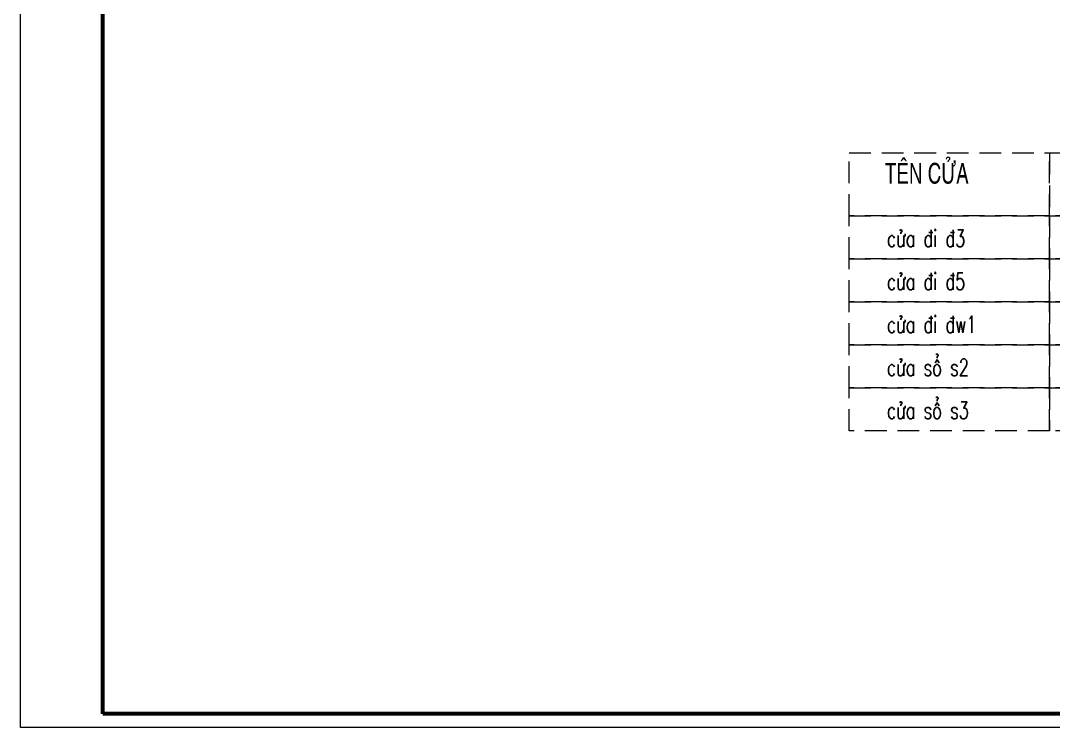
# Model space of a CAD drawing. Header units: millimetres. Extents: x 2565303 to 2664360, y -865723 to -262051.
# Drawn here: x 2629635 to 2638695, y -490364 to -484161 of the extents above; entities that cross this region are included whole.
import ezdxf
from ezdxf.enums import TextEntityAlignment as Align

# ---------------------------------------------------------------- set-up
doc = ezdxf.new("R2010")
doc.units = ezdxf.units.MM
doc.header["$LTSCALE"] = 10
doc.header["$MEASUREMENT"] = 0
doc.linetypes.add('HIDDEN', pattern=[9.525, 6.35, -3.175])
doc.layers.get('0').update_dxf_attribs({"linetype": 'CONTINUOUS'})
doc.layers.get('DEFPOINTS').update_dxf_attribs({"color": 10, "linetype": 'CONTINUOUS'})
for name, color, linetype, lineweight in [('-thay1', 7, 'CONTINUOUS', 18), ('LC MANH DUT', 35, 'HIDDEN', 5), ('LC Text1', 20, 'CONTINUOUS', 13), ('LC Text2', 7, 'CONTINUOUS', 13)]:
    doc.layers.add(name, color=color, linetype=linetype, lineweight=lineweight)
doc.layers.add('Khungten_LCDI', color=7, linetype='CONTINUOUS')
doc.styles.add('Khungten', font='', dxfattribs={"width": 0.9, "height": 5000})
doc.styles.add('LC 2', font='', dxfattribs={"width": 0.7})
doc.styles.add('LC 3', font='vnsimli.shx', dxfattribs={"width": 0.75})
doc.styles.add('Title', font='', dxfattribs={"width": 0.8})
doc.styles.get('Khungten').set_extended_font_data('.VnAvantH')
doc.styles.get('LC 2').set_extended_font_data('.VnArial NarrowH')
doc.styles.get('Title').set_extended_font_data('.VnBlackH')

# ---------------------------------------------------------------- blocks, each defined once
blk = doc.blocks.new('lcdi fix')
at = {"layer": 'DEFPOINTS', "lineweight": 0}
blk.add_lwpolyline([(-1200, -14850), (-1200, 14850), (40800, 14850), (40800, -14850)], close=True, dxfattribs=at)
at = {"layer": 'Khungten_LCDI', "color": 5, "lineweight": 60}
blk.add_lwpolyline([(0, -14650), (0, 14650), (40600, 14650), (40600, -14650)], close=True, dxfattribs=at)
at = {"color": 7, "style": 'Khungten', "width": 0.8}
for tag, p in [('REVISION', (39499, -10746)), ('NGAYHT', (39546, -11609))]:
    blk.add_attdef(tag, text='', height=200, dxfattribs=at).set_placement(p, align=Align.CENTER)
at = {"layer": 'LC Text1', "style": 'Title', "width": 1.485915}
for tag, p, p2 in [('TENBANVE1', (36913, -8886), (40339, -8886)), ('TENBANVE2', (36913, -9562), (40339, -9562))]:
    blk.add_attdef(tag, text='', height=250, dxfattribs=at).set_placement(p, p2, align=Align.FIT)
at = {"layer": 'LC Text1', "style": 'Title', "width": 0.7}
blk.add_attdef('SOBANVE', text='', height=250, dxfattribs=at).set_placement((39562, -13896), align=Align.CENTER)

msp = doc.modelspace()

# ---------------------------------------------------------------- linework, layer by layer
at = {"layer": 'LC MANH DUT', "ltscale": 3}
for points in [[(2636903.8, -485322.1), (2638662, -485322.1), (2638662, -485874.6), (2636903.8, -485874.6)], [(2638662, -485322.1), (2639761, -485322.1), (2639761, -485874.6), (2638662, -485874.6)], [(2636903.8, -485874.6), (2638662, -485874.6), (2638662, -486251.9), (2636903.8, -486251.9)], [(2638662, -485874.6), (2639761, -485874.6), (2639761, -486251.9), (2638662, -486251.9)], [(2636903.8, -486251.9), (2638662, -486251.9), (2638662, -486629.1), (2636903.8, -486629.1)], [(2638662, -486251.9), (2639761, -486251.9), (2639761, -486629.1), (2638662, -486629.1)], [(2636903.8, -486629.1), (2638662, -486629.1), (2638662, -487006.3), (2636903.8, -487006.3)], [(2638662, -486629.1), (2639761, -486629.1), (2639761, -487006.3), (2638662, -487006.3)], [(2636903.8, -487006.3), (2638662, -487006.3), (2638662, -487383.6), (2636903.8, -487383.6)], [(2638662, -487006.3), (2639761, -487006.3), (2639761, -487383.6), (2638662, -487383.6)], [(2636903.8, -487383.6), (2638662, -487383.6), (2638662, -487760.8), (2636903.8, -487760.8)], [(2638662, -487383.6), (2639761, -487383.6), (2639761, -487760.8), (2638662, -487760.8)]]:
    msp.add_lwpolyline(points, close=True, dxfattribs=at)

# ---------------------------------------------------------------- block references
at = {"layer": '-thay1', "xscale": 0.6000000155618181, "yscale": 0.6000000155618181, "zscale": 0.6000000155618181}
msp.add_blockref('lcdi fix', (2630355.3, -481454.4), dxfattribs=at)

# ---------------------------------------------------------------- texts
at = {"layer": 'LC Text1', "style": 'LC 3', "width": 0.7}
for s, p in [('cöa ®i ®3', (2637235.4, -486147.4)), ('cöa ®i ®5', (2637235.4, -486524.6)), ('cöa ®i ®w1', (2637235.4, -486901.8)), ('cöa sæ s2', (2637235.4, -487279.1)), ('cöa sæ s3', (2637235.4, -487656.3))]:
    msp.add_text(s, height=148.81, dxfattribs=at).set_placement(p)
at = {"layer": 'LC Text2', "lineweight": -2, "style": 'LC 2', "width": 0.8}
msp.add_text('tªn cöa', height=180, dxfattribs=at).set_placement((2637217.7, -485590.9))

doc.saveas('drawing.dxf')
